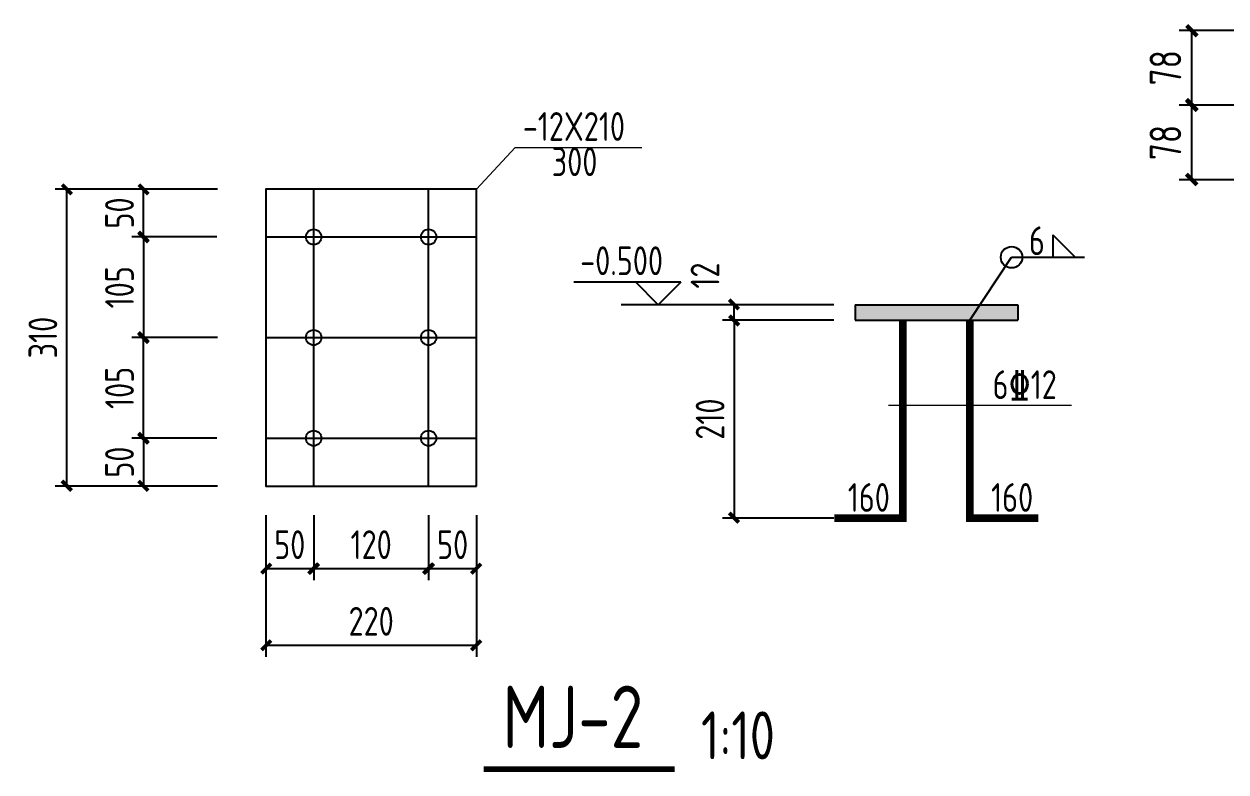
# Model space of a CAD drawing. Header units: millimetres. Extents: x 866309 to 879639, y 39442 to 44891.
# Drawn here: x 875233.7 to 875359.2, y 39549.2 to 39627.2 of the extents above; entities that cross this region are included whole.
import ezdxf

# ---------------------------------------------------------------- set-up
doc = ezdxf.new("R2010")
doc.units = ezdxf.units.MM
doc.header["$LTSCALE"] = 1000
doc.header["$MEASUREMENT"] = 0
doc.linetypes.add('CONTINOUS', pattern=[0])
for name, color, linetype in [('10', 7, 'Continuous'), ('D1', 112, 'Continuous'), ('DIM', 7, 'Continuous'), ('GJ', 6, 'Continuous'), ('中文', 7, 'Continuous'), ('桩', 6, 'Continuous'), ('梁__实线', 4, 'Continuous')]:
    doc.layers.add(name, color=color, linetype=linetype)
doc.layers.add('LZ', color=64, linetype='Continuous', lineweight=9)
doc.styles.add('GBHZ', font='gbenor.shx', dxfattribs={"width": 0.9, "bigfont": 'gbcbig.shx'})
doc.dimstyles.new('Y10', dxfattribs={"dimscale": 0, "dimtxt": 3, "dimasz": 0.01, "dimexe": 1.2, "dimexo": 1, "dimgap": 1, "dimtad": 1, "dimdec": 0, "dimlfac": 10, "dimzin": 0, "dimdsep": 46, "dimtxsty": 'GBHZ', "dimblk1": 'DX', "dimblk2": 'DX', "dimsah": 1, "dimcen": 0.09, "dimdle": 1, "dimadec": 0, "dimazin": 0, "dimtfac": 1, "dimtdec": 0, "dimtix": 1, "dimtmove": 2, "dimatfit": 3, "dimldrblk": 'DX', "dimfxl": 0, "dimtolj": 1, "dimtzin": 0, "dimarcsym": 0})
doc.dimstyles.new('Y10(110)', dxfattribs={"dimscale": 1.1, "dimtxt": 3, "dimasz": 0.01, "dimexe": 1.2, "dimexo": 1, "dimgap": 1, "dimtad": 1, "dimdec": 0, "dimlfac": 10, "dimzin": 0, "dimdsep": 46, "dimtxsty": 'GBHZ', "dimblk1": 'DX', "dimblk2": 'DX', "dimsah": 1, "dimcen": 0.09, "dimdle": 1, "dimadec": 0, "dimazin": 0, "dimtfac": 1, "dimtdec": 0, "dimtix": 1, "dimtmove": 2, "dimatfit": 3, "dimldrblk": 'DX', "dimfxl": 0, "dimtolj": 1, "dimtzin": 0, "dimarcsym": 0})

# ---------------------------------------------------------------- blocks, each defined once
blk = doc.blocks.new('DX')
at = {"color": 0, "linetype": 'ByBlock', "const_width": 40}
blk.add_lwpolyline([(-54, -51), (46, 49)], dxfattribs=at)
blk = doc.blocks.new('*D3768')
at = {"layer": 'Defpoints', "color": 0, "transparency": 16777216}
for p in [(875246.16, 39609.99), (875254.83, 39609.99), (875254.83, 39604.99)]:
    blk.add_point(p, dxfattribs=at)
at = {"layer": 'DIM', "color": 0, "lineweight": -2, "transparency": 16777216}
for p, q in [((875253.83, 39609.99), (875244.96, 39609.99)), ((875246.16, 39605), (875246.16, 39609.98)), ((875253.83, 39604.99), (875244.96, 39604.99))]:
    blk.add_line(p, q, dxfattribs=at)
at = {"layer": 'DIM', "color": 0, "lineweight": -2, "transparency": 16777216, "xscale": 0.01, "yscale": 0.01, "zscale": 0.01}
for p, rotation in [((875246.16, 39609.99), 90), ((875246.16, 39604.99), 270)]:
    blk.add_blockref('DX', p, dxfattribs=dict(at, rotation=rotation))
at = {"layer": 'DIM', "color": 0, "transparency": 16777216, "insert": (875243.66, 39607.49), "char_height": 3, "attachment_point": 5, "rotation": 90, "style": 'GBHZ'}
blk.add_mtext('\\A1;50', dxfattribs=at)
blk = doc.blocks.new('*D3769')
at = {"layer": 'Defpoints', "color": 0, "transparency": 16777216}
for p in [(875254.83, 39604.99), (875246.16, 39594.49), (875254.89, 39594.49)]:
    blk.add_point(p, dxfattribs=at)
at = {"layer": 'DIM', "color": 0, "lineweight": -2, "transparency": 16777216}
for p, q in [((875253.83, 39604.99), (875244.96, 39604.99)), ((875246.16, 39604.98), (875246.16, 39594.5)), ((875253.89, 39594.49), (875244.96, 39594.49))]:
    blk.add_line(p, q, dxfattribs=at)
at = {"layer": 'DIM', "color": 0, "lineweight": -2, "transparency": 16777216, "xscale": 0.01, "yscale": 0.01, "zscale": 0.01}
for p, rotation in [((875246.16, 39604.99), 90), ((875246.16, 39594.49), 270)]:
    blk.add_blockref('DX', p, dxfattribs=dict(at, rotation=rotation))
at = {"layer": 'DIM', "color": 0, "transparency": 16777216, "insert": (875243.66, 39599.74), "char_height": 3, "attachment_point": 5, "rotation": 90, "style": 'GBHZ'}
blk.add_mtext('\\A1;105', dxfattribs=at)
blk = doc.blocks.new('*D3770')
at = {"layer": 'Defpoints', "color": 0, "transparency": 16777216}
for p in [(875254.83, 39583.99), (875246.16, 39578.99), (875254.83, 39578.99)]:
    blk.add_point(p, dxfattribs=at)
at = {"layer": 'DIM', "color": 0, "lineweight": -2, "transparency": 16777216}
for p, q in [((875253.83, 39583.99), (875244.96, 39583.99)), ((875246.16, 39583.98), (875246.16, 39579)), ((875253.83, 39578.99), (875244.96, 39578.99))]:
    blk.add_line(p, q, dxfattribs=at)
at = {"layer": 'DIM', "color": 0, "lineweight": -2, "transparency": 16777216, "xscale": 0.01, "yscale": 0.01, "zscale": 0.01}
for p, rotation in [((875246.16, 39583.99), 90), ((875246.16, 39578.99), 270)]:
    blk.add_blockref('DX', p, dxfattribs=dict(at, rotation=rotation))
at = {"layer": 'DIM', "color": 0, "transparency": 16777216, "insert": (875243.66, 39581.49), "char_height": 3, "attachment_point": 5, "rotation": 90, "style": 'GBHZ'}
blk.add_mtext('\\A1;50', dxfattribs=at)
blk = doc.blocks.new('*D3771')
at = {"layer": 'Defpoints', "color": 0, "transparency": 16777216}
for p in [(875258.93, 39576.96), (875280.93, 39576.96), (875280.93, 39562.38)]:
    blk.add_point(p, dxfattribs=at)
at = {"layer": 'DIM', "color": 0, "lineweight": -2, "transparency": 16777216}
for p, q in [((875258.93, 39575.96), (875258.93, 39561.18)), ((875280.93, 39575.96), (875280.93, 39561.18)), ((875258.94, 39562.38), (875280.92, 39562.38))]:
    blk.add_line(p, q, dxfattribs=at)
at = {"layer": 'DIM', "color": 0, "lineweight": -2, "transparency": 16777216, "xscale": 0.01, "yscale": 0.01, "zscale": 0.01, "rotation": 180}
blk.add_blockref('DX', (875258.93, 39562.38), dxfattribs=at)
at = {"layer": 'DIM', "color": 0, "lineweight": -2, "transparency": 16777216, "xscale": 0.01, "yscale": 0.01, "zscale": 0.01}
blk.add_blockref('DX', (875280.93, 39562.38), dxfattribs=at)
at = {"layer": 'DIM', "color": 0, "transparency": 16777216, "insert": (875269.93, 39564.88), "char_height": 3, "attachment_point": 5, "style": 'GBHZ'}
blk.add_mtext('\\A1;220', dxfattribs=at)
blk = doc.blocks.new('*D3772')
at = {"layer": 'Defpoints', "color": 0, "transparency": 16777216}
for p in [(875275.93, 39576.96), (875280.93, 39576.96), (875280.93, 39570.38)]:
    blk.add_point(p, dxfattribs=at)
at = {"layer": 'DIM', "color": 0, "lineweight": -2, "transparency": 16777216}
for p, q in [((875275.93, 39575.96), (875275.93, 39569.18)), ((875280.93, 39575.96), (875280.93, 39569.18)), ((875275.94, 39570.38), (875280.92, 39570.38))]:
    blk.add_line(p, q, dxfattribs=at)
at = {"layer": 'DIM', "color": 0, "lineweight": -2, "transparency": 16777216, "xscale": 0.01, "yscale": 0.01, "zscale": 0.01, "rotation": 180}
blk.add_blockref('DX', (875275.93, 39570.38), dxfattribs=at)
at = {"layer": 'DIM', "color": 0, "lineweight": -2, "transparency": 16777216, "xscale": 0.01, "yscale": 0.01, "zscale": 0.01}
blk.add_blockref('DX', (875280.93, 39570.38), dxfattribs=at)
at = {"layer": 'DIM', "color": 0, "transparency": 16777216, "insert": (875278.43, 39572.88), "char_height": 3, "attachment_point": 5, "style": 'GBHZ'}
blk.add_mtext('\\A1;50', dxfattribs=at)
blk = doc.blocks.new('*D3773')
at = {"layer": 'Defpoints', "color": 0, "transparency": 16777216}
for p in [(875263.93, 39576.96), (875275.93, 39576.9), (875275.93, 39570.38)]:
    blk.add_point(p, dxfattribs=at)
at = {"layer": 'DIM', "color": 0, "lineweight": -2, "transparency": 16777216}
for p, q in [((875263.93, 39575.96), (875263.93, 39569.18)), ((875275.93, 39575.9), (875275.93, 39569.18)), ((875263.94, 39570.38), (875275.92, 39570.38))]:
    blk.add_line(p, q, dxfattribs=at)
at = {"layer": 'DIM', "color": 0, "lineweight": -2, "transparency": 16777216, "xscale": 0.01, "yscale": 0.01, "zscale": 0.01, "rotation": 180}
blk.add_blockref('DX', (875263.93, 39570.38), dxfattribs=at)
at = {"layer": 'DIM', "color": 0, "lineweight": -2, "transparency": 16777216, "xscale": 0.01, "yscale": 0.01, "zscale": 0.01}
blk.add_blockref('DX', (875275.93, 39570.38), dxfattribs=at)
at = {"layer": 'DIM', "color": 0, "transparency": 16777216, "insert": (875269.93, 39572.88), "char_height": 3, "attachment_point": 5, "style": 'GBHZ'}
blk.add_mtext('\\A1;120', dxfattribs=at)
blk = doc.blocks.new('*D3774')
at = {"layer": 'Defpoints', "color": 0, "transparency": 16777216}
for p in [(875258.93, 39576.96), (875263.93, 39576.96), (875263.93, 39570.38)]:
    blk.add_point(p, dxfattribs=at)
at = {"layer": 'DIM', "color": 0, "lineweight": -2, "transparency": 16777216}
for p, q in [((875258.93, 39575.96), (875258.93, 39569.18)), ((875263.93, 39575.96), (875263.93, 39569.18)), ((875258.94, 39570.38), (875263.92, 39570.38))]:
    blk.add_line(p, q, dxfattribs=at)
at = {"layer": 'DIM', "color": 0, "lineweight": -2, "transparency": 16777216, "xscale": 0.01, "yscale": 0.01, "zscale": 0.01, "rotation": 180}
blk.add_blockref('DX', (875258.93, 39570.38), dxfattribs=at)
at = {"layer": 'DIM', "color": 0, "lineweight": -2, "transparency": 16777216, "xscale": 0.01, "yscale": 0.01, "zscale": 0.01}
blk.add_blockref('DX', (875263.93, 39570.38), dxfattribs=at)
at = {"layer": 'DIM', "color": 0, "transparency": 16777216, "insert": (875261.43, 39572.88), "char_height": 3, "attachment_point": 5, "style": 'GBHZ'}
blk.add_mtext('\\A1;50', dxfattribs=at)
blk = doc.blocks.new('*D3775')
at = {"layer": 'Defpoints', "color": 0, "transparency": 16777216}
for p in [(875307.81, 39597.91), (875319.24, 39597.91), (875319.24, 39596.31)]:
    blk.add_point(p, dxfattribs=at)
at = {"layer": 'DIM', "color": 0, "lineweight": -2, "transparency": 16777216}
for p, q in [((875318.24, 39597.91), (875306.61, 39597.91)), ((875307.81, 39597.92), (875307.81, 39597.93)), ((875307.81, 39596.31), (875307.81, 39597.91)), ((875318.24, 39596.31), (875306.61, 39596.31)), ((875307.81, 39596.3), (875307.81, 39596.29))]:
    blk.add_line(p, q, dxfattribs=at)
at = {"layer": 'DIM', "color": 0, "lineweight": -2, "transparency": 16777216, "xscale": 0.01, "yscale": 0.01, "zscale": 0.01}
for p, rotation in [((875307.81, 39597.91), 270), ((875307.81, 39596.31), 90)]:
    blk.add_blockref('DX', p, dxfattribs=dict(at, rotation=rotation))
at = {"layer": 'DIM', "color": 0, "transparency": 16777216, "insert": (875304.78, 39600.96), "char_height": 3, "attachment_point": 5, "rotation": 90, "style": 'GBHZ'}
blk.add_mtext('\\A1;12', dxfattribs=at)
blk = doc.blocks.new('*D3776')
at = {"layer": 'Defpoints', "color": 0, "transparency": 16777216}
for p in [(875319.24, 39596.31), (875307.81, 39575.66), (875319.24, 39575.66)]:
    blk.add_point(p, dxfattribs=at)
at = {"layer": 'DIM', "color": 0, "lineweight": -2, "transparency": 16777216}
for p, q in [((875318.24, 39596.31), (875306.61, 39596.31)), ((875307.81, 39596.3), (875307.81, 39575.67)), ((875318.24, 39575.66), (875306.61, 39575.66))]:
    blk.add_line(p, q, dxfattribs=at)
at = {"layer": 'DIM', "color": 0, "lineweight": -2, "transparency": 16777216, "xscale": 0.01, "yscale": 0.01, "zscale": 0.01}
for p, rotation in [((875307.81, 39596.31), 90), ((875307.81, 39575.66), 270)]:
    blk.add_blockref('DX', p, dxfattribs=dict(at, rotation=rotation))
at = {"layer": 'DIM', "color": 0, "transparency": 16777216, "insert": (875305.31, 39585.98), "char_height": 3, "attachment_point": 5, "rotation": 90, "style": 'GBHZ'}
blk.add_mtext('\\A1;210', dxfattribs=at)
blk = doc.blocks.new('*D3777')
at = {"layer": 'Defpoints', "color": 0, "transparency": 16777216}
for p in [(875238.16, 39609.99), (875254.89, 39609.99), (875254.89, 39578.99)]:
    blk.add_point(p, dxfattribs=at)
at = {"layer": 'DIM', "color": 0, "lineweight": -2, "transparency": 16777216}
for p, q in [((875253.89, 39609.99), (875236.96, 39609.99)), ((875238.16, 39579), (875238.16, 39609.98)), ((875253.89, 39578.99), (875236.96, 39578.99))]:
    blk.add_line(p, q, dxfattribs=at)
at = {"layer": 'DIM', "color": 0, "lineweight": -2, "transparency": 16777216, "xscale": 0.01, "yscale": 0.01, "zscale": 0.01}
for p, rotation in [((875238.16, 39609.99), 90), ((875238.16, 39578.99), 270)]:
    blk.add_blockref('DX', p, dxfattribs=dict(at, rotation=rotation))
at = {"layer": 'DIM', "color": 0, "transparency": 16777216, "insert": (875235.66, 39594.49), "char_height": 3, "attachment_point": 5, "rotation": 90, "style": 'GBHZ'}
blk.add_mtext('\\A1;310', dxfattribs=at)
blk = doc.blocks.new('*D3593')
at = {"layer": 'Defpoints', "color": 0, "linetype": 'ByBlock', "transparency": 16777216}
for p in [(875355.59, 39618.75), (875364.65, 39618.75), (875364.65, 39610.95)]:
    blk.add_point(p, dxfattribs=at)
at = {"layer": 'DIM', "color": 0, "linetype": 'ByBlock', "lineweight": -2, "transparency": 16777216}
for p, q in [((875363.55, 39618.75), (875354.27, 39618.75)), ((875355.59, 39610.96), (875355.59, 39618.73)), ((875363.55, 39610.95), (875354.27, 39610.95))]:
    blk.add_line(p, q, dxfattribs=at)
at = {"layer": 'DIM', "color": 0, "linetype": 'ByBlock', "lineweight": -2, "transparency": 16777216, "xscale": 0.011, "yscale": 0.011, "zscale": 0.011}
for p, rotation in [((875355.59, 39618.75), 90), ((875355.59, 39610.95), 270)]:
    blk.add_blockref('DX', p, dxfattribs=dict(at, rotation=rotation))
at = {"layer": 'DIM', "color": 0, "linetype": 'ByBlock', "transparency": 16777216, "insert": (875352.84, 39614.85), "char_height": 3.3, "attachment_point": 5, "rotation": 90, "style": 'GBHZ'}
blk.add_mtext('\\A1;78', dxfattribs=at)
blk = doc.blocks.new('*D3594')
at = {"layer": 'Defpoints', "color": 0, "linetype": 'ByBlock', "transparency": 16777216}
for p in [(875355.59, 39626.55), (875364.65, 39626.55), (875364.65, 39618.75)]:
    blk.add_point(p, dxfattribs=at)
at = {"layer": 'DIM', "color": 0, "linetype": 'ByBlock', "lineweight": -2, "transparency": 16777216}
for p, q in [((875363.55, 39626.55), (875354.27, 39626.55)), ((875355.59, 39618.76), (875355.59, 39626.53)), ((875363.55, 39618.75), (875354.27, 39618.75))]:
    blk.add_line(p, q, dxfattribs=at)
at = {"layer": 'DIM', "color": 0, "linetype": 'ByBlock', "lineweight": -2, "transparency": 16777216, "xscale": 0.011, "yscale": 0.011, "zscale": 0.011}
for p, rotation in [((875355.59, 39626.55), 90), ((875355.59, 39618.75), 270)]:
    blk.add_blockref('DX', p, dxfattribs=dict(at, rotation=rotation))
at = {"layer": 'DIM', "color": 0, "linetype": 'ByBlock', "transparency": 16777216, "insert": (875352.84, 39622.65), "char_height": 3.3, "attachment_point": 5, "rotation": 90, "style": 'GBHZ'}
blk.add_mtext('\\A1;78', dxfattribs=at)
blk = doc.blocks.new('*D3606')
at = {"layer": 'Defpoints', "color": 0, "transparency": 16777216}
for p in [(875246.16, 39594.49), (875254.89, 39594.49), (875254.83, 39583.99)]:
    blk.add_point(p, dxfattribs=at)
at = {"layer": 'DIM', "color": 0, "lineweight": -2, "transparency": 16777216}
for p, q in [((875253.89, 39594.49), (875244.96, 39594.49)), ((875246.16, 39584), (875246.16, 39594.48)), ((875253.83, 39583.99), (875244.96, 39583.99))]:
    blk.add_line(p, q, dxfattribs=at)
at = {"layer": 'DIM', "color": 0, "lineweight": -2, "transparency": 16777216, "xscale": 0.01, "yscale": 0.01, "zscale": 0.01}
for p, rotation in [((875246.16, 39594.49), 90), ((875246.16, 39583.99), 270)]:
    blk.add_blockref('DX', p, dxfattribs=dict(at, rotation=rotation))
at = {"layer": 'DIM', "color": 0, "transparency": 16777216, "insert": (875243.66, 39589.24), "char_height": 3, "attachment_point": 5, "rotation": 90, "style": 'GBHZ'}
blk.add_mtext('\\A1;105', dxfattribs=at)

msp = doc.modelspace()

# ---------------------------------------------------------------- linework, layer by layer
for p, q in [((875263.927, 39609.989), (875263.927, 39578.989)), ((875275.927, 39578.989), (875275.927, 39609.989)), ((875258.927, 39604.989), (875280.927, 39604.989)), ((875258.927, 39594.489), (875280.927, 39594.489)), ((875258.927, 39583.989), (875280.927, 39583.989))]:
    msp.add_line(p, q)
at = {"const_width": 0.6}
msp.add_lwpolyline([(875281.655, 39549.464), (875301.599, 39549.464)], dxfattribs=at)
at = {"layer": 'DIM', "color": 0, "linetype": 'CONTINOUS', "ltscale": 25}
for p, q in [((875302.246, 39600.264), (875291.084, 39600.264)), ((875299.893, 39597.91), (875297.539, 39600.264)), ((875302.246, 39600.264), (875299.893, 39597.91)), ((875306.611, 39597.91), (875296.031, 39597.91))]:
    msp.add_line(p, q, dxfattribs=at)
at = {"layer": 'GJ'}
for p, q in [((875320.435, 39597.91), (875337.435, 39597.91)), ((875320.435, 39597.91), (875320.435, 39596.31)), ((875337.435, 39597.91), (875337.435, 39596.31)), ((875320.435, 39596.31), (875337.435, 39596.31))]:
    msp.add_line(p, q, dxfattribs=at)
msp.add_lwpolyline([(875280.927, 39578.989), (875280.927, 39609.989), (875258.927, 39609.989), (875258.927, 39578.989)], close=True, dxfattribs=at)
at = {"layer": 'GJ', "const_width": 0.8}
for points in [[(875325.435, 39596.31), (875325.435, 39575.657), (875318.286, 39575.657)], [(875332.435, 39596.31), (875332.435, 39575.657), (875339.584, 39575.657)]]:
    msp.add_lwpolyline(points, dxfattribs=at)
at = {"layer": 'GJ'}
for centre in [(875263.927, 39604.989), (875275.927, 39604.989), (875263.927, 39594.489), (875275.927, 39594.489), (875263.927, 39583.989), (875275.927, 39583.989)]:
    msp.add_circle(centre, 0.8, dxfattribs=at)
at = {"layer": 'LZ'}
for p, q in [((875280.927, 39609.989), (875284.96, 39614.334)), ((875284.96, 39614.334), (875298.174, 39614.334)), ((875323.935, 39587.439), (875343.018, 39587.439))]:
    msp.add_line(p, q, dxfattribs=at)
at = {"layer": '桩'}
for p, q in [((875341.085, 39605.22), (875341.085, 39602.876)), ((875341.085, 39605.22), (875343.429, 39602.876)), ((875332.435, 39596.31), (875336.771, 39602.876)), ((875336.771, 39602.876), (875344.403, 39602.876))]:
    msp.add_line(p, q, dxfattribs=at)
msp.add_circle((875336.771, 39602.876), 1.118, dxfattribs=at)
at = {"layer": '梁__实线'}
msp.add_solid([(875320.435, 39596.31), (875320.435, 39597.91), (875337.435, 39596.31), (875337.435, 39597.91)], dxfattribs=at)

# ---------------------------------------------------------------- texts
at = {"style": 'GBHZ', "width": 0.9}
for s, p in [('-12X210', (875285.762, 39615.019)), ('300', (875288.773, 39611.344)), ('6', (875338.588, 39603.094)), ('6%%13212', (875334.792, 39588.076)), ('160', (875319.678, 39576.307)), ('160', (875334.637, 39576.307))]:
    msp.add_text(s, height=3, dxfattribs=at).set_placement(p)
at = {"layer": '10', "style": 'GBHZ', "width": 0.9}
msp.add_text('MJ-2', height=6.5, dxfattribs=at).set_placement((875283.647, 39551.669))
at = {"layer": 'D1', "style": 'GBHZ', "width": 0.9}
msp.add_text('-0.500', height=3, dxfattribs=at).set_placement((875291.748, 39601.008))
at = {"layer": '中文', "style": 'GBHZ', "width": 0.9}
msp.add_text('1:10', height=5, dxfattribs=at).set_placement((875304.364, 39550.48, -0.009))

# ---------------------------------------------------------------- dimensions: what is measured, and where the dimension line sits
at = {"layer": 'DIM', "linetype": 'ByBlock'}
for base, p1, p2, picture, middle in [((875355.59, 39626.546), (875364.646, 39618.746), (875364.646, 39626.546), '*D3594', (875352.84, 39622.646)), ((875355.59, 39618.746), (875364.646, 39610.946), (875364.646, 39618.746), '*D3593', (875352.84, 39614.846))]:
    dim = msp.add_linear_dim(base=base, p1=p1, p2=p2, angle=90, dimstyle='Y10(110)', dxfattribs=at)
    dim.commit()
    dim.dimension.update_dxf_attribs({"geometry": picture, "text_midpoint": middle})
at = {"layer": 'DIM'}
for base, p1, p2, angle, picture, middle in [((875238.164, 39609.989), (875254.889, 39578.989), (875254.889, 39609.989), 90, '*D3777', (875235.664, 39594.489)), ((875246.163, 39609.989), (875254.829, 39604.989), (875254.829, 39609.989), 90, '*D3768', (875243.663, 39607.489)), ((875246.163, 39594.489), (875254.829, 39604.989), (875254.889, 39594.489), 270, '*D3769', (875243.663, 39599.739)), ((875246.163, 39594.489), (875254.829, 39583.989), (875254.889, 39594.489), 90, '*D3606', (875243.663, 39589.239)), ((875246.163, 39578.989), (875254.829, 39583.989), (875254.829, 39578.989), 270, '*D3770', (875243.663, 39581.489))]:
    dim = msp.add_linear_dim(base=base, p1=p1, p2=p2, angle=angle, dimstyle='Y10', override={"dimscale": 1}, dxfattribs=at)
    dim.commit()
    dim.dimension.update_dxf_attribs({"geometry": picture, "text_midpoint": middle})
dim = msp.add_linear_dim(base=(875307.811, 39597.91), p1=(875319.237, 39596.31), p2=(875319.237, 39597.91), angle=270, text='12', dimstyle='Y10', override={"dimscale": 1}, dxfattribs=at)
dim.commit()
dim.dimension.update_dxf_attribs({"geometry": '*D3775', "text_midpoint": (875304.778, 39600.957), "dimtype": 160})
dim = msp.add_linear_dim(base=(875307.811, 39575.657), p1=(875319.237, 39596.31), p2=(875319.237, 39575.657), angle=90, text='210', dimstyle='Y10', override={"dimscale": 1}, dxfattribs=at)
dim.commit()
dim.dimension.update_dxf_attribs({"geometry": '*D3776', "text_midpoint": (875305.311, 39585.984)})
for base, p1, p2, picture, middle in [((875280.927, 39562.38), (875258.927, 39576.962), (875280.927, 39576.962), '*D3771', (875269.927, 39564.88)), ((875263.927, 39570.377), (875258.927, 39576.962), (875263.927, 39576.962), '*D3774', (875261.427, 39572.877)), ((875275.927, 39570.377), (875263.927, 39576.962), (875275.927, 39576.902), '*D3773', (875269.927, 39572.877)), ((875280.927, 39570.377), (875275.927, 39576.962), (875280.927, 39576.962), '*D3772', (875278.427, 39572.877))]:
    dim = msp.add_linear_dim(base=base, p1=p1, p2=p2, dimstyle='Y10', override={"dimscale": 1}, dxfattribs=at)
    dim.commit()
    dim.dimension.update_dxf_attribs({"geometry": picture, "text_midpoint": middle})

doc.saveas('drawing.dxf')
